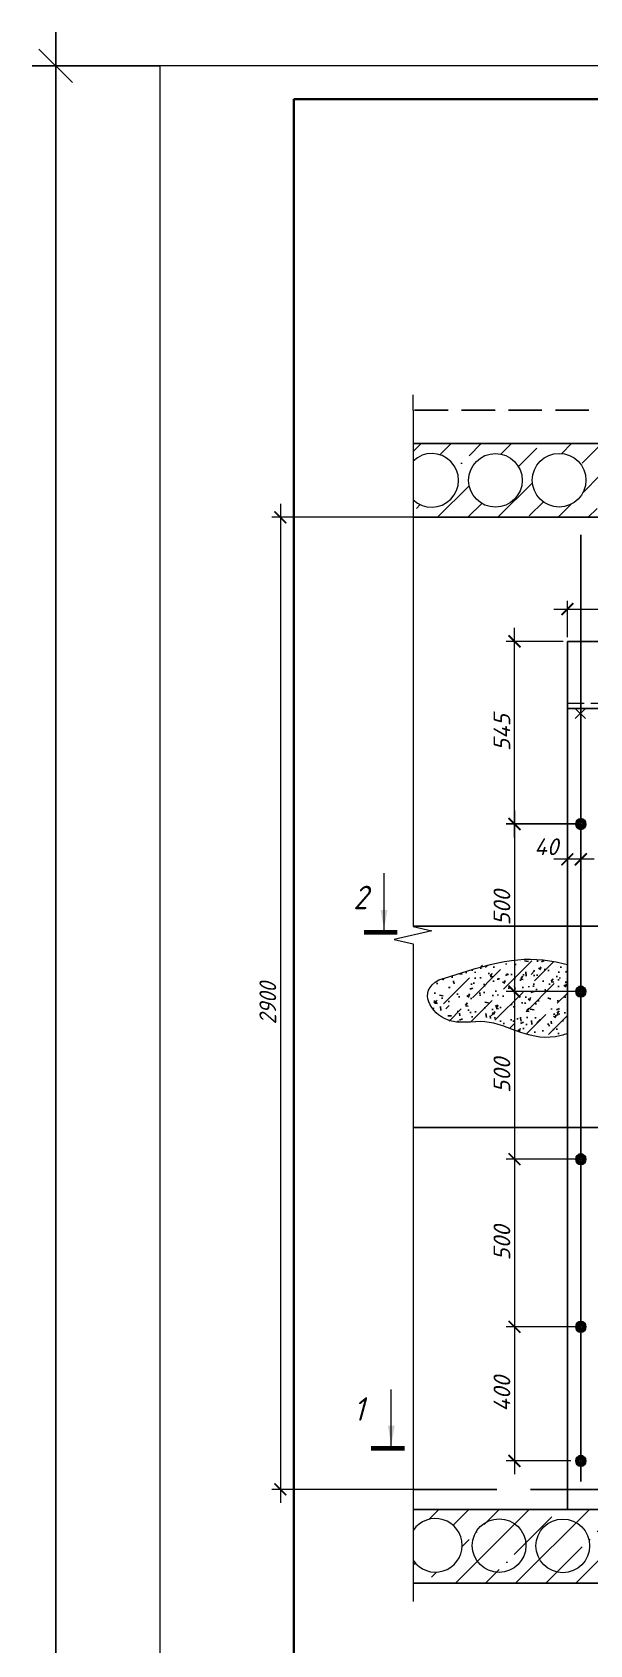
# Model space of a CAD drawing. Header units: millimetres. Extents: x 749182 to 2267578, y 70462 to 311449.
# Drawn here: x 2112112 to 2113774, y 228741 to 233551 of the extents above; entities that cross this region are included whole.
import ezdxf

# ---------------------------------------------------------------- set-up
doc = ezdxf.new("R2010")
doc.units = ezdxf.units.MM
for name, pattern in [('GOST2.303 4', [7, 5, -2, 0]), ('ГОСТ 2.303 4', [7, 5, -2, 0]), ('осеваяX2', [4, 2.5, -0.5, 0.5, -0.5])]:
    doc.linetypes.add(name, pattern=pattern)
doc.layers.get('Defpoints').update_dxf_attribs({"color": 255})
for name, color, linetype, lineweight in [('1Стены', 252, 'Continuous', 25), ('монолит', 176, 'Continuous', 50), ('Оси', 165, 'осеваяX2', 13), ('Размер', 7, 'Continuous', 13), ('сварка', 156, 'Continuous', 9), ('штрих', 8, 'Continuous', 5), ('штриховка кирпич', 42, 'Continuous', 5)]:
    doc.layers.add(name, color=color, linetype=linetype, lineweight=lineweight)
doc.layers.add('CS_UNPLOTTED', color=254, linetype='Continuous', plot=False)
doc.layers.add('металл', color=124, linetype='Continuous')
doc.layers.add('Штриховка', color=252, linetype='Continuous')
doc.styles.add('GOST', font='', dxfattribs={"width": 0.8, "oblique": 10})
doc.styles.add('GOST 2.304_new', font='isocpeur.ttf', dxfattribs={"width": 0.9, "oblique": 15})
doc.styles.add('БДА100', font='romand.shx', dxfattribs={"width": 0.7})
doc.styles.add('М2', font='isocpeui.ttf')
doc.styles.get('GOST').set_extended_font_data('GOST type A')
doc.dimstyles.new('SPDS', dxfattribs={"dimscale": 25, "dimtxt": 2.5, "dimasz": 1.77, "dimexe": 1.25, "dimexo": 0.625, "dimtad": 1, "dimdec": 0, "dimrnd": 0.001, "dimtxsty": 'GOST 2.304_new', "dimblk": 'ARCHTICK', "dimcen": 2.5, "dimdle": 2, "dimclrt": 256, "dimazin": 2, "dimtfac": 0.75, "dimtdec": 0, "dimtmove": 1, "dimatfit": 3, "dimfxl": 0, "dimtolj": 1, "dimlwd": 9, "dimlwe": 9, "dimarcsym": 0})
doc.dimstyles.new('БДА1', dxfattribs={"dimtxt": 2, "dimasz": 1, "dimexe": 0.7, "dimexo": 0, "dimgap": 0.8, "dimtad": 1, "dimdec": 0, "dimrnd": 1, "dimzin": 0, "dimdsep": 46, "dimtxsty": 'БДА100', "dimblk": 'OBLIQUE', "dimcen": 2, "dimdle": 1, "dimadec": 0, "dimazin": 0, "dimtfac": 1, "dimtdec": 0, "dimtmove": 1, "dimatfit": 3, "dimldrblk": 'NONE', "dimfxl": 0, "dimtolj": 1, "dimtzin": 0, "dimlwd": -1, "dimlwe": -1, "dimarcsym": 0})
pattern_1 = [(45, (-40617832.03, -1229024.45), (-89.8025612, 89.8025612), []), (45, (-40617742.23, -1229024.45), (-89.8025612, 89.8025612), [158.75, -31.75, 0, -31.75])]

# ---------------------------------------------------------------- blocks, each defined once
blk = doc.blocks.new('_ArchTick')
at = {"color": 0, "linetype": 'ByBlock', "const_width": 0.15}
blk.add_lwpolyline([(-0.5, -0.5), (0.5, 0.5)], dxfattribs=at)
blk = doc.blocks.new('*D2972')
at = {"layer": 'CS_UNPLOTTED', "color": 0, "lineweight": 9, "ltscale": 20, "transparency": 16777216}
for p, q in [((2113425.6, 232104.2), (2112827, 232104.2)), ((2112852, 232144.2), (2112852, 229164.2)), ((2113425.6, 229204.2), (2112827, 229204.2))]:
    blk.add_line(p, q, dxfattribs=at)
at = {"layer": 'Defpoints', "color": 0, "lineweight": 20, "ltscale": 20, "transparency": 16777216}
for p in [(2113438.1, 232104.2), (2112852, 229204.2), (2113438.1, 229204.2)]:
    blk.add_point(p, dxfattribs=at)
at = {"layer": 'CS_UNPLOTTED', "color": 0, "lineweight": 9, "ltscale": 20, "transparency": 16777216, "xscale": 35.4, "yscale": 35.4, "zscale": 35.4}
for p, rotation in [((2112852, 232104.2), 90), ((2112852, 229204.2), 270)]:
    blk.add_blockref('_ArchTick', p, dxfattribs=dict(at, rotation=rotation))
at = {"layer": 'CS_UNPLOTTED', "ltscale": 20, "transparency": 16777216, "insert": (2112814.5, 230654.2), "char_height": 50, "attachment_point": 5, "rotation": 90, "style": 'GOST 2.304_new'}
blk.add_mtext('\\A1;2900', dxfattribs=at)
blk = doc.blocks.new('м16')
at = {"layer": 'металл', "lineweight": 30, "ltscale": 20}
for p, q in [((-11, 6.4), (0, 12.7)), ((-11, -6.4), (-11, 6.4)), ((0, 12.7), (11, 6.4)), ((11, 6.4), (11, -6.4)), ((0, -12.7), (-11, -6.4)), ((11, -6.4), (0, -12.7))]:
    blk.add_line(p, q, dxfattribs=at)
blk.add_circle((0, 0), 15, dxfattribs=at)
for radius, start, end in [(10.4, 0, 180), (10.4, 180, 0), (6.92, 0, 180), (6.92, 180, 0)]:
    blk.add_arc((0, 0), radius, start, end, dxfattribs=at)
at = {"layer": 'металл', "linetype": 'Continuous', "lineweight": 25, "ltscale": 20}
blk.add_arc((0, 0), 8, 255, 165, dxfattribs=at)
at = {"layer": 'Оси', "ltscale": 20}
for p, q in [((17, 0), (-17.3, 0)), ((0, 17.3), (0, -17.3))]:
    blk.add_line(p, q, dxfattribs=at)
blk = doc.blocks.new('*D2973')
at = {"color": 0, "lineweight": 9, "ltscale": 20, "transparency": 16777216}
for p, q in [((2113550.1, 231229.2), (2113550.1, 230649.2)), ((2113745.3, 231189.2), (2113525.1, 231189.2)), ((2113745.3, 230689.2), (2113525.1, 230689.2))]:
    blk.add_line(p, q, dxfattribs=at)
at = {"layer": 'Defpoints', "color": 0, "lineweight": 20, "ltscale": 20, "transparency": 16777216}
for p in [(2113757.8, 231189.2), (2113550.1, 230689.2), (2113757.8, 230689.2)]:
    blk.add_point(p, dxfattribs=at)
at = {"color": 0, "lineweight": 9, "ltscale": 20, "transparency": 16777216, "xscale": 35.4, "yscale": 35.4, "zscale": 35.4}
for p, rotation in [((2113550.1, 231189.2), 90), ((2113550.1, 230689.2), 270)]:
    blk.add_blockref('_ArchTick', p, dxfattribs=dict(at, rotation=rotation))
at = {"ltscale": 20, "transparency": 16777216, "insert": (2113512.6, 230939.2), "char_height": 50, "attachment_point": 5, "rotation": 90, "style": 'М2'}
blk.add_mtext('\\A1;500', dxfattribs=at)
blk = doc.blocks.new('*D2974')
at = {"color": 0, "lineweight": 9, "ltscale": 20, "transparency": 16777216}
for p, q in [((2113550.1, 230729.2), (2113550.1, 230149.2)), ((2113745.3, 230689.2), (2113525.1, 230689.2)), ((2113745.3, 230189.2), (2113525.1, 230189.2))]:
    blk.add_line(p, q, dxfattribs=at)
at = {"layer": 'Defpoints', "color": 0, "lineweight": 20, "ltscale": 20, "transparency": 16777216}
for p in [(2113757.8, 230689.2), (2113550.1, 230189.2), (2113757.8, 230189.2)]:
    blk.add_point(p, dxfattribs=at)
at = {"color": 0, "lineweight": 9, "ltscale": 20, "transparency": 16777216, "xscale": 35.4, "yscale": 35.4, "zscale": 35.4}
for p, rotation in [((2113550.1, 230689.2), 90), ((2113550.1, 230189.2), 270)]:
    blk.add_blockref('_ArchTick', p, dxfattribs=dict(at, rotation=rotation))
at = {"ltscale": 20, "transparency": 16777216, "insert": (2113512.6, 230439.2), "char_height": 50, "attachment_point": 5, "rotation": 90, "style": 'М2'}
blk.add_mtext('\\A1;500', dxfattribs=at)
blk = doc.blocks.new('*D2975')
at = {"color": 0, "lineweight": 9, "ltscale": 20, "transparency": 16777216}
for p, q in [((2113550.1, 230229.2), (2113550.1, 229649.4)), ((2113745.3, 230189.2), (2113525.1, 230189.2)), ((2113745.3, 229689.4), (2113525.1, 229689.4))]:
    blk.add_line(p, q, dxfattribs=at)
at = {"layer": 'Defpoints', "color": 0, "lineweight": 20, "ltscale": 20, "transparency": 16777216}
for p in [(2113757.8, 230189.2), (2113550.1, 229689.4), (2113757.8, 229689.4)]:
    blk.add_point(p, dxfattribs=at)
at = {"color": 0, "lineweight": 9, "ltscale": 20, "transparency": 16777216, "xscale": 35.4, "yscale": 35.4, "zscale": 35.4}
for p, rotation in [((2113550.1, 230189.2), 90), ((2113550.1, 229689.4), 270)]:
    blk.add_blockref('_ArchTick', p, dxfattribs=dict(at, rotation=rotation))
at = {"ltscale": 20, "transparency": 16777216, "insert": (2113512.6, 229939.3), "char_height": 50, "attachment_point": 5, "rotation": 90, "style": 'М2'}
blk.add_mtext('\\A1;500', dxfattribs=at)
blk = doc.blocks.new('*D2976')
at = {"layer": 'Defpoints', "color": 0, "lineweight": 20, "ltscale": 20, "transparency": 16777216}
for p in [(2113707.8, 231174.4), (2113747.8, 231172.2), (2113707.8, 231083.9)]:
    blk.add_point(p, dxfattribs=at)
at = {"layer": 'Размер', "color": 0, "lineweight": 9, "ltscale": 20, "transparency": 16777216}
for p, q in [((2113707.8, 231161.9), (2113707.8, 231058.9)), ((2113747.8, 231159.7), (2113747.8, 231058.9)), ((2113787.8, 231083.9), (2113667.8, 231083.9))]:
    blk.add_line(p, q, dxfattribs=at)
at = {"layer": 'Размер', "color": 0, "lineweight": 9, "ltscale": 20, "transparency": 16777216, "xscale": 35.4, "yscale": 35.4, "zscale": 35.4, "rotation": 180}
blk.add_blockref('_ArchTick', (2113707.8, 231083.9), dxfattribs=at)
at = {"layer": 'Размер', "color": 0, "lineweight": 9, "ltscale": 20, "transparency": 16777216, "xscale": 35.4, "yscale": 35.4, "zscale": 35.4}
blk.add_blockref('_ArchTick', (2113747.8, 231083.9), dxfattribs=at)
at = {"layer": 'Размер', "ltscale": 20, "transparency": 16777216, "insert": (2113644.9, 231121.4), "char_height": 50, "attachment_point": 5, "style": 'М2'}
blk.add_mtext('\\A1;40', dxfattribs=at)
blk = doc.blocks.new('*D2978')
at = {"color": 0, "lineweight": 9, "ltscale": 20, "transparency": 16777216}
for p, q in [((2113550.1, 229729.4), (2113550.1, 229249.2)), ((2113622.7, 229689.4), (2113525.1, 229689.4)), ((2113718, 229289.2), (2113525.1, 229289.2))]:
    blk.add_line(p, q, dxfattribs=at)
at = {"layer": 'Defpoints', "color": 0, "lineweight": 20, "ltscale": 20, "transparency": 16777216}
for p in [(2113635.2, 229689.4), (2113550.1, 229289.2), (2113730.5, 229289.2)]:
    blk.add_point(p, dxfattribs=at)
at = {"color": 0, "lineweight": 9, "ltscale": 20, "transparency": 16777216, "xscale": 35.4, "yscale": 35.4, "zscale": 35.4}
for p, rotation in [((2113550.1, 229689.4), 90), ((2113550.1, 229289.2), 270)]:
    blk.add_blockref('_ArchTick', p, dxfattribs=dict(at, rotation=rotation))
at = {"ltscale": 20, "transparency": 16777216, "insert": (2113512.6, 229489.3), "char_height": 50, "attachment_point": 5, "rotation": 90, "style": 'М2'}
blk.add_mtext('\\A1;400', dxfattribs=at)
blk = doc.blocks.new('*D2980')
at = {"color": 0, "lineweight": 9, "ltscale": 20, "transparency": 16777216}
for p, q in [((2113667.8, 231830.3), (2114047.8, 231830.3)), ((2113707.8, 231746.7), (2113707.8, 231855.3)), ((2114007.8, 231696.7), (2114007.8, 231855.3))]:
    blk.add_line(p, q, dxfattribs=at)
at = {"layer": 'Defpoints', "color": 0, "lineweight": 20, "ltscale": 20, "transparency": 16777216}
for p in [(2114007.8, 231830.3), (2113707.8, 231734.2), (2114007.8, 231684.2)]:
    blk.add_point(p, dxfattribs=at)
at = {"color": 0, "lineweight": 9, "ltscale": 20, "transparency": 16777216, "xscale": 35.4, "yscale": 35.4, "zscale": 35.4, "rotation": 180}
blk.add_blockref('_ArchTick', (2113707.8, 231830.3), dxfattribs=at)
at = {"color": 0, "lineweight": 9, "ltscale": 20, "transparency": 16777216, "xscale": 35.4, "yscale": 35.4, "zscale": 35.4}
blk.add_blockref('_ArchTick', (2114007.8, 231830.3), dxfattribs=at)
at = {"ltscale": 20, "transparency": 16777216, "insert": (2113857.8, 231867.8), "char_height": 50, "attachment_point": 5, "style": 'М2'}
blk.add_mtext('\\A1;300', dxfattribs=at)
blk = doc.blocks.new('*D2982')
at = {"color": 0, "lineweight": 9, "ltscale": 20, "transparency": 16777216}
for p, q in [((2113550.1, 231149.4), (2113550.1, 231774.2)), ((2113695.3, 231734.2), (2113525.1, 231734.2)), ((2113735.3, 231189.4), (2113525.1, 231189.4))]:
    blk.add_line(p, q, dxfattribs=at)
at = {"layer": 'Defpoints', "color": 0, "lineweight": 20, "ltscale": 20, "transparency": 16777216}
for p in [(2113550.1, 231734.2), (2113707.8, 231734.2), (2113747.8, 231189.4)]:
    blk.add_point(p, dxfattribs=at)
at = {"color": 0, "lineweight": 9, "ltscale": 20, "transparency": 16777216, "xscale": 35.4, "yscale": 35.4, "zscale": 35.4}
for p, rotation in [((2113550.1, 231734.2), 90), ((2113550.1, 231189.4), 270)]:
    blk.add_blockref('_ArchTick', p, dxfattribs=dict(at, rotation=rotation))
at = {"ltscale": 20, "transparency": 16777216, "insert": (2113512.6, 231461.8), "char_height": 50, "attachment_point": 5, "rotation": 90, "style": 'М2'}
blk.add_mtext('\\A1;545', dxfattribs=at)
blk = doc.blocks.new('_Oblique')
at = {"color": 0, "linetype": 'ByBlock', "lineweight": -2}
blk.add_line((-0.5, -0.5), (0.5, 0.5), dxfattribs=at)
blk = doc.blocks.new('*D715')
at = {"layer": 'Defpoints', "color": 0, "transparency": 16777216}
for p, q in [((-15.52, -5), (-15.52, 425)), ((0, 420), (-19.02, 420)), ((0, 0), (-19.02, 0))]:
    blk.add_line(p, q, dxfattribs=at)
for p in [(-15.52, 420), (0, 420), (0, 0)]:
    blk.add_point(p, dxfattribs=at)
at = {"layer": 'Defpoints', "color": 0, "transparency": 16777216, "xscale": 5, "yscale": 5, "zscale": 5}
for p, rotation in [((-15.52, 420), 90), ((-15.52, 0), 270)]:
    blk.add_blockref('_Oblique', p, dxfattribs=dict(at, rotation=rotation))
at = {"layer": 'Defpoints', "color": 0, "lineweight": 0, "transparency": 16777216, "insert": (-24.52, 148.5), "char_height": 10, "attachment_point": 5, "rotation": 90, "style": 'БДА100'}
blk.add_mtext('\\A1;420', dxfattribs=at)
blk = doc.blocks.new('_None')
blk = doc.blocks.new('*U713')
at = {"color": 44, "lineweight": 20, "ltscale": 10}
for p, q in [((594, 420), (0, 420)), ((0, 420), (0, 0))]:
    blk.add_line(p, q, dxfattribs=at)
at = {"color": 137, "lineweight": 35, "ltscale": 10}
for p, q in [((589, 415), (20, 415)), ((20, 415), (20, 5))]:
    blk.add_line(p, q, dxfattribs=at)
at = {"color": 44, "lineweight": 13, "style": 'GOST', "oblique": 10, "width": 0.8}
for tag in ['ФОРМАТВЕРТ', 'ФОРМАТГОРИЗ']:
    blk.add_attdef(tag, (542.98, 1.6), '', height=2, dxfattribs=at)
at = {"layer": 'Defpoints', "color": 251, "lineweight": 0}
dim = blk.add_linear_dim(base=(-15.52, 420), p1=(0, 0), p2=(0, 420), angle=90, dimstyle='БДА1', override={"dimscale": 5}, dxfattribs=at)
dim.commit()
dim.dimension.update_dxf_attribs({"geometry": '*D715', "text_midpoint": (-15.52, 148.5), "dimtype": 128})

msp = doc.modelspace()

# ---------------------------------------------------------------- hatches: boundary and pattern name
at = {"layer": 'штрих', "lineweight": 13, "ltscale": 100}
h = msp.add_hatch(dxfattribs=at)
h.set_pattern_fill('ANSI35', color=256, scale=20)
h.set_pattern_definition(pattern_1)
h.paths.add_polyline_path([(2115936.5133, 232324.1892), (2113247.7693, 232324.1892), (2113247.7693, 232272.1801, -2.347394482), (2113247.7693, 232156.7982), (2113247.7693, 232104.1892), (2115936.5133, 232104.1892)])
h.paths.add_polyline_path([(2114552.2278, 232214.4892, -1), (2114712.2278, 232214.4892, -1)], flags=16)
h.paths.add_polyline_path([(2114742.2278, 232214.4892, -1), (2114902.2278, 232214.4892, -1)], flags=16)
h.paths.add_polyline_path([(2114364.7297, 232214.4892, -1), (2114524.7297, 232214.4892, -1)], flags=16)
h.paths.add_polyline_path([(2114922.8425, 232214.4892, -1), (2115082.8425, 232214.4892, -1)], flags=16)
h.paths.add_polyline_path([(2114184.115, 232214.4892, -1), (2114344.115, 232214.4892, -1)], flags=16)
h.paths.add_polyline_path([(2115102.2278, 232214.4892, -1), (2115262.2278, 232214.4892, -1)], flags=16)
h.paths.add_polyline_path([(2113994.115, 232214.4892, -1), (2114154.115, 232214.4892, -1)], flags=16)
h.paths.add_polyline_path([(2115292.2278, 232214.4892, -1), (2115452.2278, 232214.4892, -1)], flags=16)
h.paths.add_polyline_path([(2113804.1163, 232214.9528, -1), (2113964.1163, 232214.9528, -1)], flags=16)
h.paths.add_polyline_path([(2115482.2278, 232214.4892, -1), (2115642.2278, 232214.4892, -1)], flags=16)
h.paths.add_polyline_path([(2113603.1887, 232214.9528, -1), (2113763.1887, 232214.9528, -1)], flags=16)
h.paths.add_polyline_path([(2115672.2278, 232214.4892, -1), (2115832.2278, 232214.4892, -1)], flags=16)
h.paths.add_polyline_path([(2113413.19, 232214.4892, -1), (2113573.19, 232214.4892, -1)], flags=16)
h = msp.add_hatch(dxfattribs=at)
h.set_pattern_fill('ANSI35', color=256, scale=20)
h.set_pattern_definition(pattern_1)
h.paths.add_polyline_path([(2115672.2075, 229034.4892, -1), (2115832.2075, 229034.4892), (2115894.0955, 228924.1892), (2115936.5133, 228924.1892), (2115936.5133, 229144.1892), (2113992.8129, 229144.1892), (2113992.8129, 229144.1892), (2113867.8129, 229144.1892), (2113707.8227, 229144.1892), (2113247.7693, 229144.1892), (2113247.7693, 229082.0458, -3.274807059), (2113247.7693, 228992.6645), (2113247.7693, 228924.1892), (2115894.0955, 228924.1892), (2115832.2075, 229034.4892, -1)])
at = {"layer": 'Штриховка', "ltscale": 100}
h = msp.add_hatch(dxfattribs=at)
h.set_pattern_fill('AR-CONC', scale=0.5)
h.set_pattern_definition([(50, (-39705102.935, -1287308.76), (91.0923345, -7.96954277), [9.525, -104.775]), (355, (-39705102.94, -1287308.76), (-17.62171071, 95.52842262), [7.62, -83.82029209]), (100.4514447, (-39705095.344, -1287309.42), (73.47062355, 87.55887596), [8.0950044, -89.0451223]), (46.1842, (-39705102.94, -1287283.36), (135.53952045, -21.02116397), [14.2875, -157.1625]), (96.6355576, (-39705091.64, -1287285.11), (118.70206703, 123.7130623), [12.14251157, -133.5678041]), (351.18415117, (-39705102.94, -1287283.36), (118.70206703, 123.7130623), [11.42998353, -125.72986596]), (21, (-39705090.235, -1287289.71), (75.80719563, -51.1325991), [9.525, -104.775]), (326, (-39705090.24, -1287289.71), (30.90101417, 92.09398306), [7.62, -83.82]), (71.451445, (-39705083.92, -1287293.97), (106.70820964, 40.96138444), [8.0950044, -89.0449688]), (37.5, (-39705102.935, -1287308.758), (1.544301625, 42.277519437), [0, -82.804, 0, -85.09, 0, -84.1375]), (7.5, (-39705102.935, -1287308.76), (33.409831255, 50.09028741), [0, -48.514, 0, -80.899, 0, -32.0675]), (327.5, (-39705131.256, -1287308.76), (67.795297583, -2.864371996), [0, -31.75, 0, -99.06, 0, -131.445]), (317.5, (-39705143.956, -1287308.76), (74.06459069, 12.71324552), [0, -41.275, 0, -65.786, 0, -93.345])])
edge = h.paths.add_edge_path()
edge.add_spline(control_points=[(2113707.8227, 230769.6676), (2113696.6466, 230772.8254), (2113577.5599, 230801.5578), (2113486.6842, 230777.3607), (2113324.3949, 230723.9489)], knot_values=[0, 0, 0, 0, 28.268924197, 299.190779204, 299.190779204, 299.190779204, 299.190779204], degree=3, periodic=0)
edge.add_spline(control_points=[(2113324.3949, 230723.9489), (2113259.4637, 230689.489), (2113330.8853, 230576.1847), (2113502.1425, 230623.3135), (2113602.5315, 230530.4497), (2113701.576, 230561.7299), (2113707.8227, 230564.0145)], knot_values=[624.98540237, 624.98540237, 624.98540237, 624.98540237, 809.346712456, 941.672141688, 1203.71855065, 1221.227201709, 1221.227201709, 1221.227201709, 1221.227201709], degree=3, periodic=0)
edge.add_line((2113707.8227, 230564.0145), (2113707.8227, 230769.6676))
at = {"layer": 'штриховка кирпич', "ltscale": 20}
h = msp.add_hatch(dxfattribs=at)
h.set_pattern_fill('ANSI36', color=0, scale=15)
h.set_pattern_definition([(45, (1339929.82, 582559.6), (25.2569703, 92.6088912), [119.0625, -23.8125, 0, -23.8125])])
edge = h.paths.add_edge_path()
edge.add_spline(control_points=[(2113707.8227, 230769.6676), (2113696.6466, 230772.8254), (2113577.5599, 230801.5578), (2113486.6842, 230777.3607), (2113404.3949, 230755.4499)], knot_values=[0, 0, 0, 0, 28.268924197, 299.190779204, 299.190779204, 299.190779204, 299.190779204], degree=3, periodic=0)
edge.add_spline(control_points=[(2113404.3949, 230755.4499), (2113339.4637, 230689.489), (2113306.8454, 230576.1847), (2113502.1425, 230623.3135), (2113602.5315, 230530.4497), (2113701.576, 230561.7299), (2113707.8227, 230564.0145)], knot_values=[624.98540237, 624.98540237, 624.98540237, 624.98540237, 809.346712456, 941.672141688, 1203.71855065, 1221.227201709, 1221.227201709, 1221.227201709, 1221.227201709], degree=3, periodic=0)
edge.add_line((2113707.8227, 230564.0145), (2113707.8227, 230769.6676))

# ---------------------------------------------------------------- linework, layer by layer
at = {"layer": '1Стены', "color": 0, "linetype": 'GOST2.303 4', "ltscale": 20}
msp.add_line((2113252.0673, 232424.1892), (2115936.5133, 232424.1892), dxfattribs=at)
at = {"layer": '1Стены', "color": 0, "linetype": 'ГОСТ 2.303 4', "lineweight": 13, "ltscale": 10}
msp.add_line((2113707.8227, 231550.1892), (2115476.4599, 231550.1892), dxfattribs=at)
at = {"layer": '1Стены', "color": 0, "linetype": 'GOST2.303 4', "ltscale": 50}
msp.add_line((2113247.7693, 229204.1892), (2113867.8227, 229204.1892), dxfattribs=at)
at = {"layer": 'CS_UNPLOTTED', "ltscale": 20}
msp.add_line((2113747.8227, 232052.3282), (2113747.8227, 229227.4528), dxfattribs=at)
at = {"layer": 'CS_UNPLOTTED', "ltscale": 100}
for p, q in [((2113247.7693, 230884.1892), (2113897.8227, 230884.1892)), ((2113247.7693, 230284.1892), (2113897.8227, 230284.1892))]:
    msp.add_line(p, q, dxfattribs=at)
at = {"layer": 'металл', "color": 0, "ltscale": 20}
for p, q in [((2113707.8227, 229144.1892), (2113707.8227, 231734.1892)), ((2113707.8227, 231734.1892), (2115476.4599, 231734.1892)), ((2113707.8227, 231534.1892), (2115476.4599, 231534.1892)), ((2113867.8129, 229144.1892), (2113707.8227, 229144.1892))]:
    msp.add_line(p, q, dxfattribs=at)
at = {"layer": 'монолит', "color": 0, "lineweight": 25, "ltscale": 100}
for p, q in [((2113247.7693, 232324.1892), (2115936.5133, 232324.1892)), ((2113247.7693, 232104.1892), (2115936.5133, 232104.1892)), ((2113247.7693, 229144.1892), (2115936.5133, 229144.1892)), ((2113247.7693, 229144.1892), (2115936.5133, 229144.1892)), ((2113247.7693, 228924.1892), (2115936.5133, 228924.1892))]:
    msp.add_line(p, q, dxfattribs=at)
at = {"layer": 'Размер', "linetype": 'Continuous', "ltscale": 20}
for p, q in [((2113160.9991, 230872.8044), (2113160.9991, 231042.8044)), ((2113182.6143, 229333.9361), (2113182.6143, 229502.1782))]:
    msp.add_line(p, q, dxfattribs=at)
at = {"layer": 'Размер', "color": 0, "linetype": 'Continuous', "ltscale": 20, "const_width": 14}
for points in [[(2113100.9991, 230865.8044), (2113200.9991, 230865.8044)], [(2113122.6143, 229326.9361), (2113222.6143, 229326.9361)]]:
    msp.add_lwpolyline(points, dxfattribs=at)
at = {"layer": 'Размер', "linetype": 'Continuous', "ltscale": 20}
for points in [[(2113160.9991, 230872.8044), (2113150.9435, 230932.8944), (2113171.0547, 230932.8944)], [(2113182.6143, 229333.9361), (2113172.5587, 229394.0261), (2113192.6699, 229394.0261)]]:
    msp.add_solid(points, dxfattribs=at)
at = {"layer": 'сварка', "color": 0, "linetype": 'Continuous', "ltscale": 15}
for p, q in [((2113761.4736, 231534.1892), (2113731.4736, 231504.1892)), ((2113731.4736, 231534.1892), (2113761.4736, 231504.1892))]:
    msp.add_line(p, q, dxfattribs=at)
at = {"layer": 'штрих', "ltscale": 100}
for centre in [(2113493.19, 232214.4892), (2113683.1887, 232214.9528), (2113504.1204, 229036.5543), (2113504.1204, 229036.5543), (2113694.1184, 229035.7536), (2113694.1184, 229035.7536)]:
    msp.add_circle(centre, 80, dxfattribs=at)
for centre, start, end in [((2113303.1927, 232214.4892), 226.1484204, 133.8515796), ((2113314.1225, 229037.3551), 213.9613072, 146.0386928), ((2113314.1225, 229037.3551), 213.9613072, 146.0386928)]:
    msp.add_arc(centre, 80, start, end, dxfattribs=at)
at = {"layer": 'штриховка кирпич', "color": 0, "linetype": 'Continuous', "ltscale": 15}
msp.add_line((2113247.7693, 232424.1009), (2113247.7693, 232469.1009), dxfattribs=at)
msp.add_lwpolyline([(2113247.7693, 232424.1009), (2113247.7693, 230883.796), (2113304.0193, 230870.671), (2113191.5193, 230844.421), (2113247.7693, 230831.296), (2113247.7693, 228870.0973)], dxfattribs=at)
at = {"layer": 'штриховка кирпич', "color": 0, "ltscale": 20}
for points, knots in [([(2113324.3949, 230723.9489), (2113486.6842, 230777.3607), (2113577.5599, 230801.5578), (2113696.6466, 230772.8254), (2113707.8227, 230769.6676)], [0, 0, 0, 0, 270.921855007, 299.190779204, 299.190779204, 299.190779204, 299.190779204]), ([(2113707.8227, 230564.0145), (2113701.576, 230561.7299), (2113602.5315, 230530.4497), (2113502.1425, 230623.3135), (2113330.8853, 230576.1847), (2113259.4637, 230689.489), (2113324.3949, 230723.9489)], [624.98540237, 624.98540237, 624.98540237, 624.98540237, 642.494053429, 904.540462392, 1036.865891624, 1221.227201709, 1221.227201709, 1221.227201709, 1221.227201709])]:
    msp.add_open_spline(points, degree=3, knots=knots, dxfattribs=at)

# ---------------------------------------------------------------- block references
at = {"xscale": 20, "yscale": 20, "zscale": 20}
msp.add_blockref('*U713', (2112492.5243, 225051.2402), dxfattribs=at)
at = {"layer": 'Размер', "xscale": -1, "rotation": 89.99999999988889}
for p in [(2113747.8227, 231189.1892), (2113747.8227, 230689.1892), (2113747.8227, 230189.1892), (2113747.8227, 229689.1892), (2113747.8227, 229289.1892)]:
    msp.add_blockref('м16', p, dxfattribs=at)

# ---------------------------------------------------------------- texts
at = {"layer": 'Размер', "linetype": 'Continuous', "ltscale": 20, "style": 'GOST 2.304_new', "oblique": 15, "width": 0.9}
for s, p in [('2', (2113069.4072, 230935.1078)), ('1', (2113070.4091, 229409.0595))]:
    msp.add_text(s, height=70, dxfattribs=at).set_placement(p)

# ---------------------------------------------------------------- dimensions: what is measured, and where the dimension line sits
at = {"ltscale": 20}
dim = msp.add_linear_dim(base=(2114007.8227, 231830.3064), p1=(2113707.8227, 231734.1892), p2=(2114007.8227, 231684.1892), dimstyle='SPDS', override={"dimscale": 20, "dimtxsty": 'М2', "dimfxl": 1.25, "dimtfill": 0, "dimarcsym": 1}, dxfattribs=at)
dim.commit()
dim.dimension.update_dxf_attribs({"geometry": '*D2980', "text_midpoint": (2113857.8227, 231867.8064)})
for base, p1, p2, picture, middle in [((2113550.1178, 231734.1892), (2113747.8227, 231189.3617), (2113707.8227, 231734.1892), '*D2982', (2113512.6178, 231461.7754)), ((2113550.1178, 230689.1892), (2113757.8227, 231189.1892), (2113757.8227, 230689.1892), '*D2973', (2113512.6178, 230939.1892)), ((2113550.1178, 230189.1892), (2113757.8227, 230689.1892), (2113757.8227, 230189.1892), '*D2974', (2113512.6178, 230439.1892)), ((2113550.1178, 229689.3617), (2113757.8227, 230189.1892), (2113757.8227, 229689.3617), '*D2975', (2113512.6178, 229939.2754)), ((2113550.1178, 229289.1892), (2113635.2203, 229689.3617), (2113730.537, 229289.1892), '*D2978', (2113512.6178, 229489.2754))]:
    dim = msp.add_linear_dim(base=base, p1=p1, p2=p2, angle=90, dimstyle='SPDS', override={"dimscale": 20, "dimtxsty": 'М2', "dimfxl": 1.25, "dimtfill": 0, "dimarcsym": 1}, dxfattribs=at)
    dim.commit()
    dim.dimension.update_dxf_attribs({"geometry": picture, "text_midpoint": middle})
at = {"layer": 'CS_UNPLOTTED', "ltscale": 20}
dim = msp.add_linear_dim(base=(2112851.9526, 229204.1892), p1=(2113438.0873, 232104.1892), p2=(2113438.0873, 229204.1892), angle=90, dimstyle='SPDS', override={"dimscale": 20, "dimfxl": 1.25, "dimtfill": 0, "dimarcsym": 1}, dxfattribs=at)
dim.commit()
dim.dimension.update_dxf_attribs({"geometry": '*D2972', "text_midpoint": (2112814.4526, 230654.1892)})
at = {"layer": 'Размер', "ltscale": 20}
dim = msp.add_linear_dim(base=(2113707.8227, 231083.9185), p1=(2113747.8227, 231172.1892), p2=(2113707.8227, 231174.4065), angle=180, dimstyle='SPDS', override={"dimscale": 20, "dimtxsty": 'М2', "dimfxl": 1.25, "dimtfill": 0, "dimarcsym": 1}, dxfattribs=at)
dim.commit()
dim.dimension.update_dxf_attribs({"geometry": '*D2976', "text_midpoint": (2113644.9216, 231083.9185), "dimtype": 160})

doc.saveas('drawing.dxf')
